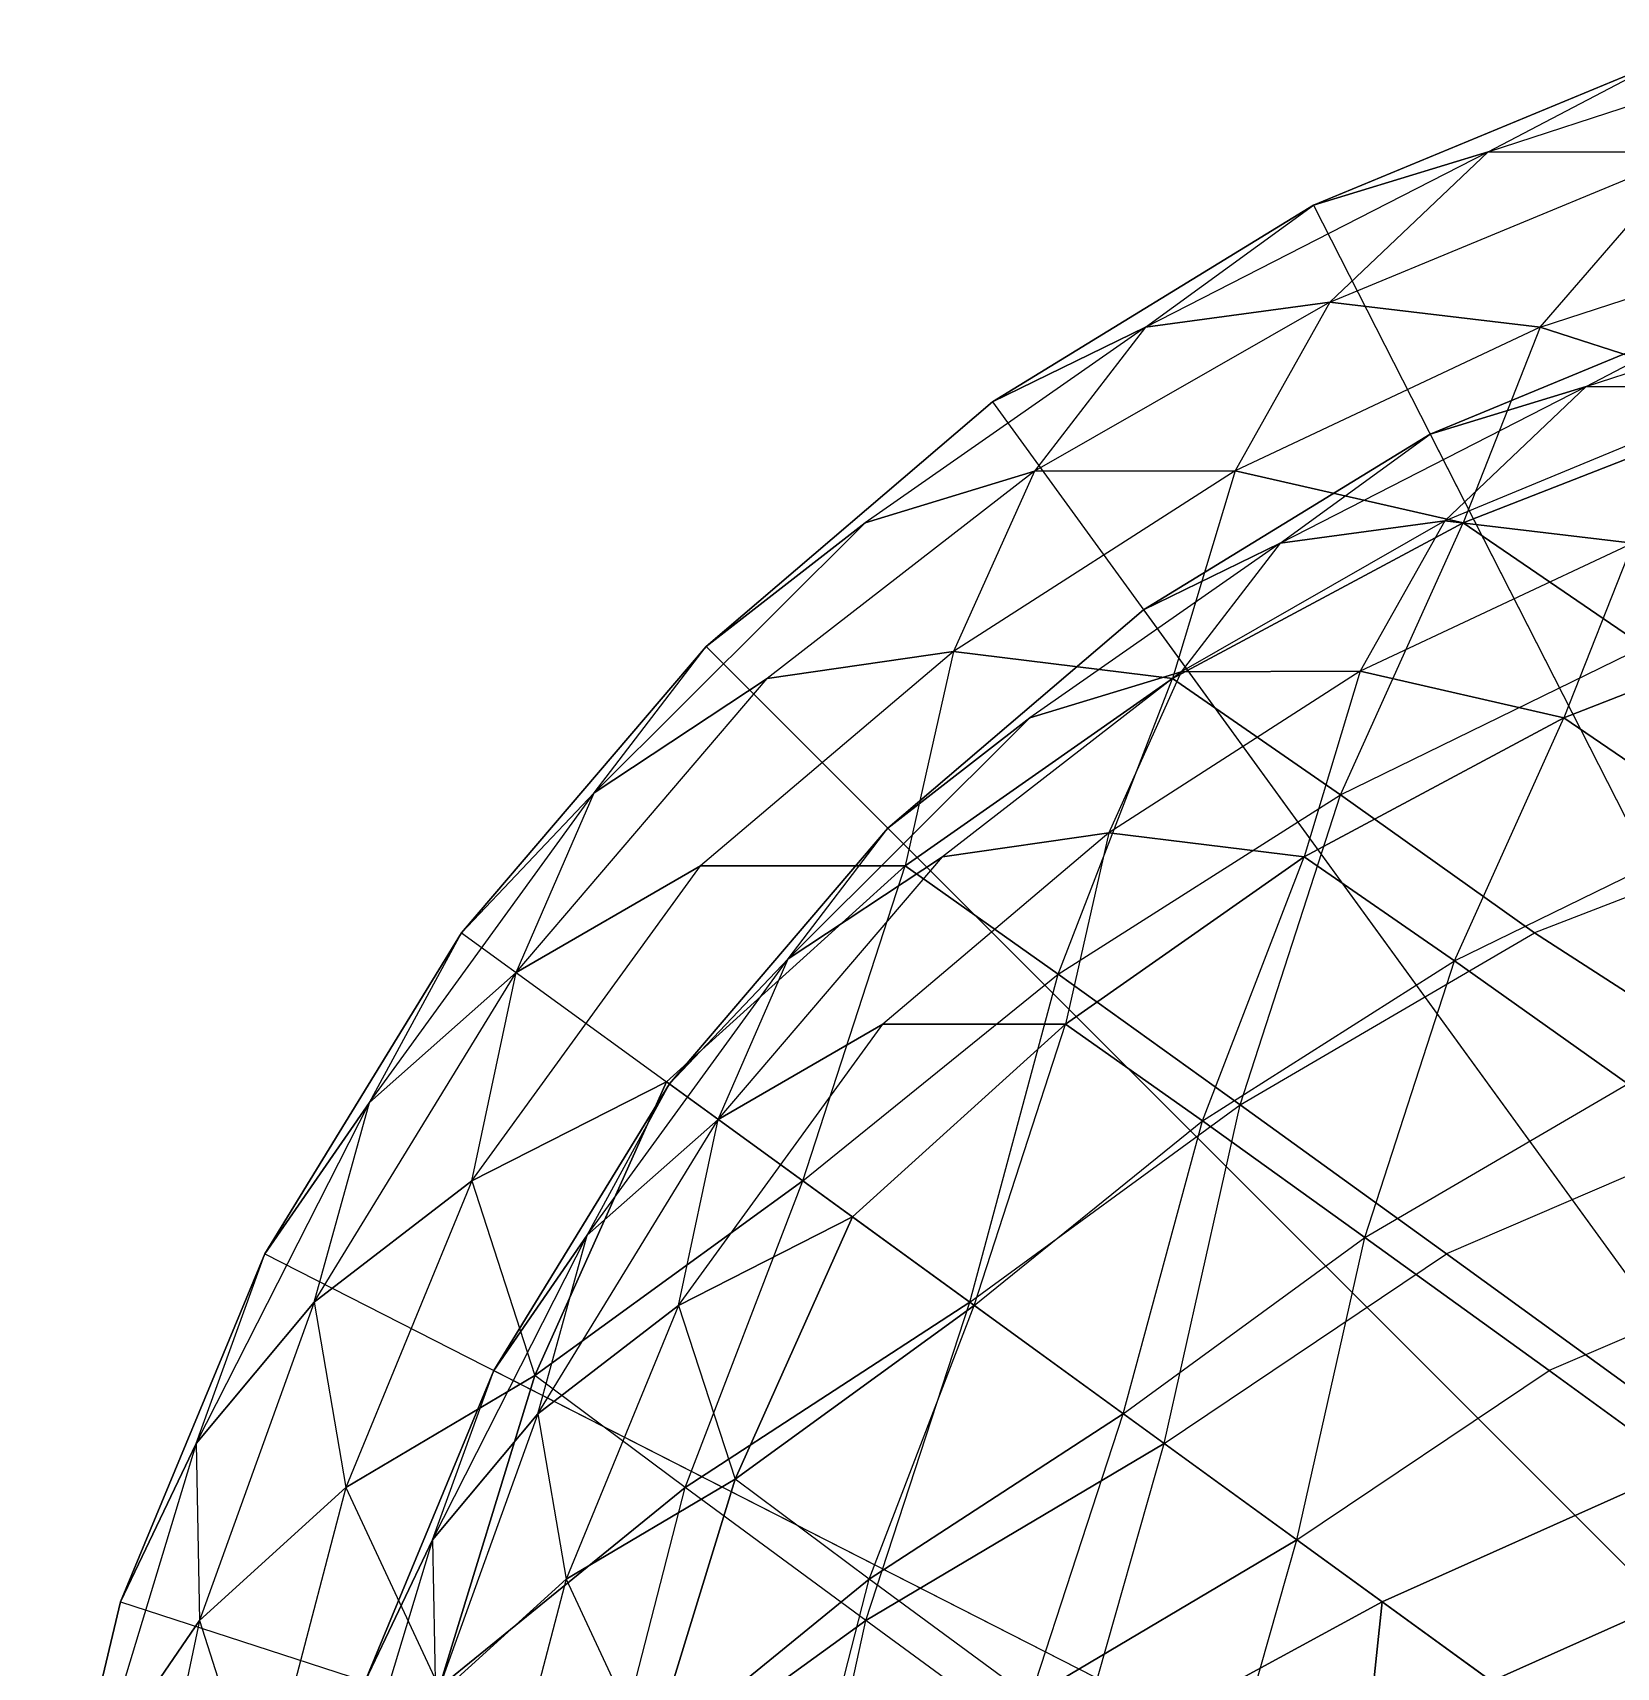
# Model space of a CAD drawing. Extents: x -140 to 778, y -205 to 202.
# Drawn here: x 254.9 to 298.56, y 154.39 to 199.46 of the extents above; entities that cross this region are included whole.
import ezdxf

# ---------------------------------------------------------------- set-up
doc = ezdxf.new("R2010")
doc.units = 0
doc.layers.add('L1', color=7, linetype='CONTINUOUS')

msp = doc.modelspace()

# ---------------------------------------------------------------- linework, layer by layer
at = {"layer": 'L1'}
for points, invisible_edges in [([(300.621643, 196.155792, -43.78125), (295.031677, 196.176788, -40.618893), (305.131653, 199.458466, -40.618889)], 8), ([(295.031677, 196.176788, -40.618893), (299.80307, 198.67511, -37.291508), (305.131653, 199.458466, -40.618889)], 8), ([(295.031677, 196.176788, -40.618893), (290.210419, 194.701691, -37.291508), (299.80307, 198.67511, -37.291508)], 8), ([(299.80307, 198.67511, -37.291508), (290.210419, 194.701691, -37.291508), (320.250183, 135.745239, -37.291508)], 136), ([(290.658813, 192.031403, -43.695038), (285.581299, 191.33844, -40.533184), (295.031677, 196.176788, -40.618893)], 8), ([(285.581299, 191.33844, -40.533184), (290.210419, 194.701691, -37.291508), (295.031677, 196.176788, -40.618893)], 8), ([(290.658813, 192.031403, -43.695038), (295.031677, 196.176788, -40.618893), (300.621643, 196.155792, -43.78125)], 8), ([(296.464996, 191.33844, -46.699215), (290.658813, 192.031403, -43.695038), (300.621643, 196.155792, -43.78125)], 8), ([(296.464996, 191.33844, -46.699215), (300.621643, 196.155792, -43.78125), (306.81601, 194.701691, -46.699215)], 8), ([(285.581299, 191.33844, -40.533184), (281.357422, 189.276581, -37.291508), (290.210419, 194.701691, -37.291508)], 8), ([(290.210419, 194.701691, -37.291508), (281.357422, 189.276581, -37.291508), (320.250183, 135.745239, -37.291508)], 136), ([(302.856812, 189.276581, -49.471745), (296.464996, 191.33844, -46.699215), (306.81601, 194.701691, -46.699215)], 8), ([(302.724701, 189.683228, -39.717567), (297.733673, 189.701965, -36.555214), (306.751526, 192.63205, -36.55521)], 8), ([(297.733673, 189.701965, -36.555214), (301.993835, 191.932617, -33.227825), (306.751526, 192.63205, -36.55521)], 8), ([(285.581299, 191.33844, -40.533184), (290.658813, 192.031403, -43.695038), (282.516632, 187.370087, -43.247028)], 8), ([(290.658813, 192.031403, -43.695038), (288.053986, 187.381134, -46.391037), (282.516632, 187.370087, -43.247028)], 8), ([(290.658813, 192.031403, -43.695038), (296.464996, 191.33844, -46.699215), (288.053986, 187.381134, -46.391037)], 8), ([(297.733673, 189.701965, -36.555214), (293.428955, 188.384918, -33.227829), (301.993835, 191.932617, -33.227825)], 8), ([(301.993835, 191.932617, -33.227825), (293.428955, 188.384918, -33.227829), (320.250214, 135.745239, -37.330921)], 136), ([(281.357422, 189.276581, -37.291508), (285.581299, 191.33844, -40.533184), (277.846893, 185.944031, -40.010277)], 8), ([(285.581299, 191.33844, -40.533184), (282.516632, 187.370087, -43.247028), (277.846893, 185.944031, -40.010277)], 8), ([(296.464996, 191.33844, -46.699215), (294.341797, 185.944031, -49.355293), (288.053986, 187.381134, -46.391037)], 8), ([(296.464996, 191.33844, -46.699215), (302.856812, 189.276581, -49.471745), (294.341797, 185.944031, -49.355293)], 8), ([(293.829346, 186.000763, -39.631359), (289.295837, 185.382019, -36.469505), (297.733673, 189.701965, -36.555214)], 8), ([(289.295837, 185.382019, -36.469505), (293.428955, 188.384918, -33.227829), (297.733673, 189.701965, -36.555214)], 8), ([(293.829346, 186.000763, -39.631359), (297.733673, 189.701965, -36.555214), (302.724701, 189.683228, -39.717567)], 8), ([(299.013428, 185.382019, -42.635532), (293.829346, 186.000763, -39.631359), (302.724701, 189.683228, -39.717567)], 8), ([(277.846893, 185.944031, -40.010277), (273.462097, 182.533371, -37.291508), (281.357422, 189.276581, -37.291508)], 8), ([(281.357422, 189.276581, -37.291508), (273.462097, 182.533371, -37.291508), (320.250183, 135.745239, -37.291508)], 136), ([(299.325928, 182.533356, -51.944359), (294.341797, 185.944031, -49.355293), (302.856812, 189.276581, -49.471745)], 8), ([(289.295837, 185.382019, -36.469505), (285.524506, 183.541077, -33.227829), (293.428955, 188.384918, -33.227829)], 8), ([(293.428955, 188.384918, -33.227829), (285.524506, 183.541077, -33.227829), (320.250214, 135.745239, -37.330921)], 136), ([(277.846893, 185.944031, -40.010277), (282.516632, 187.370087, -43.247028), (275.147186, 181.651581, -42.677055)], 8), ([(282.516632, 187.370087, -43.247028), (280.284058, 182.39566, -45.901669), (275.147186, 181.651581, -42.677055)], 8), ([(282.516632, 187.370087, -43.247028), (288.053986, 187.381134, -46.391037), (280.284058, 182.39566, -45.901669)], 8), ([(288.053986, 187.381134, -46.391037), (286.322235, 181.65155, -49.008148), (280.284058, 182.39566, -45.901669)], 8), ([(288.053986, 187.381134, -46.391037), (294.341797, 185.944031, -49.355293), (286.322235, 181.65155, -49.008148)], 8), ([(275.147186, 181.651581, -42.677055), (270.379822, 178.497086, -40.081165), (277.846893, 185.944031, -40.010277)], 8), ([(270.379822, 178.497086, -40.081165), (273.462097, 182.533371, -37.291508), (277.846893, 185.944031, -40.010277)], 8), ([(290.95929, 178.439545, -51.717499), (286.322235, 181.65155, -49.008148), (294.341797, 185.944031, -49.355293)], 8), ([(289.295837, 185.382019, -36.469505), (293.829346, 186.000763, -39.631359), (286.55954, 181.838867, -39.183346)], 8), ([(293.829346, 186.000763, -39.631359), (291.503571, 181.848724, -42.327358), (286.55954, 181.838867, -39.183346)], 8), ([(290.95929, 178.439545, -51.717499), (294.341797, 185.944031, -49.355293), (299.325928, 182.533356, -51.944359)], 8), ([(293.829346, 186.000763, -39.631359), (299.013428, 185.382019, -42.635532), (291.503571, 181.848724, -42.327358)], 8), ([(285.524506, 183.541077, -33.227829), (289.295837, 185.382019, -36.469505), (282.390106, 180.565582, -35.946598)], 8), ([(289.295837, 185.382019, -36.469505), (286.55954, 181.838867, -39.183346), (282.390106, 180.565582, -35.946598)], 8), ([(299.013428, 185.382019, -42.635532), (297.117706, 180.565582, -45.291611), (291.503571, 181.848724, -42.327358)], 8), ([(299.013428, 185.382019, -42.635532), (304.720398, 183.541077, -45.408066), (297.117706, 180.565582, -45.291611)], 8), ([(282.390106, 180.565582, -35.946598), (278.475128, 177.520325, -33.227829), (285.524506, 183.541077, -33.227829)], 8), ([(285.524506, 183.541077, -33.227829), (278.475128, 177.520325, -33.227829), (320.250214, 135.745239, -37.330921)], 136), ([(301.567841, 177.520325, -47.880684), (297.117706, 180.565582, -45.291611), (304.720398, 183.541077, -45.408066)], 8), ([(270.379822, 178.497086, -40.081165), (266.718872, 174.638046, -37.291508), (273.462097, 182.533371, -37.291508)], 8), ([(273.462097, 182.533371, -37.291508), (266.718872, 174.638046, -37.291508), (320.250183, 135.745239, -37.291508)], 136), ([(275.147186, 181.651581, -42.677055), (280.284058, 182.39566, -45.901669), (273.309967, 176.481262, -45.240852)], 8), ([(280.284058, 182.39566, -45.901669), (278.951416, 176.481262, -48.436958), (273.309967, 176.481262, -45.240852)], 8), ([(280.284058, 182.39566, -45.901669), (286.322235, 181.65155, -49.008148), (278.951416, 176.481262, -48.436958)], 8), ([(296.310272, 174.638031, -54.056171), (290.95929, 178.439545, -51.717499), (299.325928, 182.533356, -51.944359)], 8), ([(299.325928, 182.533356, -51.944359), (306.349182, 178.528259, -54.281883), (296.310272, 174.638031, -54.056171)], 8), ([(273.309967, 176.481262, -45.240852), (268.22464, 173.544052, -42.747902), (275.147186, 181.651581, -42.677055)], 8), ([(268.22464, 173.544052, -42.747902), (270.379822, 178.497086, -40.081165), (275.147186, 181.651581, -42.677055)], 8), ([(283.175873, 173.495575, -51.203384), (278.951416, 176.481262, -48.436958), (286.322235, 181.65155, -49.008148)], 8), ([(282.390106, 180.565582, -35.946598), (286.55954, 181.838867, -39.183346), (279.979645, 176.733032, -38.613377)], 8), ([(286.55954, 181.838867, -39.183346), (284.566162, 177.3974, -41.83799), (279.979645, 176.733032, -38.613377)], 8), ([(283.175873, 173.495575, -51.203384), (286.322235, 181.65155, -49.008148), (290.95929, 178.439545, -51.717499)], 8), ([(286.55954, 181.838867, -39.183346), (291.503571, 181.848724, -42.327358), (284.566162, 177.3974, -41.83799)], 8), ([(291.503571, 181.848724, -42.327358), (289.957367, 176.733032, -44.944469), (284.566162, 177.3974, -41.83799)], 8), ([(291.503571, 181.848724, -42.327358), (297.117706, 180.565582, -45.291611), (289.957367, 176.733032, -44.944469)], 8), ([(279.979645, 176.733032, -38.613377), (275.723083, 173.916534, -36.017487), (282.390106, 180.565582, -35.946598)], 8), ([(275.723083, 173.916534, -36.017487), (278.475128, 177.520325, -33.227829), (282.390106, 180.565582, -35.946598)], 8), ([(294.097595, 173.865143, -47.65382), (289.957367, 176.733032, -44.944469), (297.117706, 180.565582, -45.291611)], 8), ([(294.097595, 173.865143, -47.65382), (297.117706, 180.565582, -45.291611), (301.567841, 177.520325, -47.880684)], 8), ([(268.22464, 173.544052, -42.747902), (264.179993, 169.963791, -40.081165), (270.379822, 178.497086, -40.081165)], 8), ([(264.179993, 169.963791, -40.081165), (266.718872, 174.638046, -37.291508), (270.379822, 178.497086, -40.081165)], 8), ([(306.349182, 178.528259, -54.281883), (303.553986, 169.947754, -56.243359), (296.310272, 174.638031, -54.056171)], 8), ([(288.194244, 169.896179, -53.656139), (283.175873, 173.495575, -51.203384), (290.95929, 178.439545, -51.717499)], 8), ([(288.194244, 169.896179, -53.656139), (290.95929, 178.439545, -51.717499), (296.310272, 174.638031, -54.056171)], 8), ([(275.723083, 173.916534, -36.017487), (272.454376, 170.470963, -33.227829), (278.475128, 177.520325, -33.227829)], 8), ([(278.475128, 177.520325, -33.227829), (272.454376, 170.470963, -33.227829), (320.250214, 135.745239, -37.330921)], 136), ([(279.979645, 176.733032, -38.613377), (284.566162, 177.3974, -41.83799), (278.339264, 172.116699, -41.177174)], 8), ([(284.566162, 177.3974, -41.83799), (283.376282, 172.116699, -44.373276), (278.339264, 172.116699, -41.177174)], 8), ([(284.566162, 177.3974, -41.83799), (289.957367, 176.733032, -44.944469), (283.376282, 172.116699, -44.373276)], 8), ([(298.875275, 170.470947, -49.992489), (294.097595, 173.865143, -47.65382), (301.567841, 177.520325, -47.880684)], 8), ([(278.339264, 172.116699, -41.177174), (273.798828, 169.494186, -38.684223), (279.979645, 176.733032, -38.613377)], 8), ([(273.798828, 169.494186, -38.684223), (275.723083, 173.916534, -36.017487), (279.979645, 176.733032, -38.613377)], 8), ([(287.148132, 169.450897, -47.139706), (283.376282, 172.116699, -44.373276), (289.957367, 176.733032, -44.944469)], 8), ([(287.148132, 169.450897, -47.139706), (289.957367, 176.733032, -44.944469), (294.097595, 173.865143, -47.65382)], 8), ([(272.370331, 170.532013, -47.652641), (267.002594, 167.799973, -45.240852), (273.309967, 176.481262, -45.240852)], 8), ([(267.002594, 167.799973, -45.240852), (268.22464, 173.544052, -42.747902), (273.309967, 176.481262, -45.240852)], 8), ([(276.130676, 167.799957, -50.412262), (272.370331, 170.532013, -47.652641), (278.951416, 176.481262, -48.436958)], 8), ([(273.309967, 176.481262, -45.240852), (278.951416, 176.481262, -48.436958), (272.370331, 170.532013, -47.652641)], 8), ([(276.130676, 167.799957, -50.412262), (278.951416, 176.481262, -48.436958), (283.175873, 173.495575, -51.203384)], 8), ([(264.179993, 169.963791, -40.081165), (261.293762, 165.78508, -37.291508), (266.718872, 174.638046, -37.291508)], 8), ([(266.718872, 174.638046, -37.291508), (261.293762, 165.78508, -37.291508), (320.250183, 135.745239, -37.291508)], 136), ([(293.884064, 165.785065, -55.75518), (288.194244, 169.896179, -53.656139), (296.310272, 174.638031, -54.056171)], 8), ([(296.310272, 174.638031, -54.056171), (303.553986, 169.947754, -56.243359), (293.884064, 165.785065, -55.75518)], 8), ([(267.002594, 167.799973, -45.240852), (262.653076, 164.454941, -42.677059), (268.22464, 173.544052, -42.747902)], 8), ([(262.653076, 164.454941, -42.677059), (264.179993, 169.963791, -40.081165), (268.22464, 173.544052, -42.747902)], 8), ([(273.798828, 169.494186, -38.684223), (270.187531, 166.297501, -36.017487), (275.723083, 173.916534, -36.017487)], 8), ([(270.187531, 166.297501, -36.017487), (272.454376, 170.470963, -33.227829), (275.723083, 173.916534, -36.017487)], 8), ([(291.628815, 166.237152, -49.592461), (287.148132, 169.450897, -47.139706), (294.097595, 173.865143, -47.65382)], 8), ([(291.628815, 166.237152, -49.592461), (294.097595, 173.865143, -47.65382), (298.875275, 170.470947, -49.992489)], 8), ([(280.73468, 164.454956, -52.920982), (276.130676, 167.799957, -50.412262), (283.175873, 173.495575, -51.203384)], 8), ([(280.73468, 164.454956, -52.920982), (283.175873, 173.495575, -51.203384), (288.194244, 169.896179, -53.656139)], 8), ([(277.500336, 166.804871, -43.588963), (272.707703, 164.365509, -41.177174), (278.339264, 172.116699, -41.177174)], 8), ([(272.707703, 164.365509, -41.177174), (273.798828, 169.494186, -38.684223), (278.339264, 172.116699, -41.177174)], 8), ([(280.857788, 164.365509, -46.348579), (277.500336, 166.804871, -43.588963), (283.376282, 172.116699, -44.373276)], 8), ([(278.339264, 172.116699, -41.177174), (283.376282, 172.116699, -44.373276), (277.500336, 166.804871, -43.588963)], 8), ([(280.857788, 164.365509, -46.348579), (283.376282, 172.116699, -44.373276), (287.148132, 169.450897, -47.139706)], 8), ([(267.002594, 167.799973, -45.240852), (272.370331, 170.532013, -47.652641), (268.745911, 162.434616, -48.436958)], 8), ([(270.187531, 166.297501, -36.017487), (267.610535, 162.566513, -33.227829), (272.454376, 170.470963, -33.227829)], 8), ([(272.454376, 170.470963, -33.227829), (267.610535, 162.566513, -33.227829), (320.250214, 135.745239, -37.330921)], 136), ([(276.130676, 167.799957, -50.412262), (268.745911, 162.434616, -48.436958), (272.370331, 170.532013, -47.652641)], 8), ([(296.709015, 162.566498, -51.691498), (291.628815, 166.237152, -49.592461), (298.875275, 170.470947, -49.992489)], 8), ([(298.875275, 170.470947, -49.992489), (305.342896, 166.283203, -52.17968), (296.709015, 162.566498, -51.691498)], 8), ([(262.653076, 164.454941, -42.677059), (259.404968, 160.560928, -40.010277), (264.179993, 169.963791, -40.081165)], 8), ([(259.404968, 160.560928, -40.010277), (261.293762, 165.78508, -37.291508), (264.179993, 169.963791, -40.081165)], 8), ([(303.553986, 169.947754, -56.243359), (301.374146, 160.343201, -57.758648), (293.884064, 165.785065, -55.75518)], 8), ([(272.707703, 164.365509, -41.177174), (268.824219, 161.378922, -38.613377), (273.798828, 169.494186, -38.684223)], 8), ([(268.824219, 161.378922, -38.613377), (270.187531, 166.297501, -36.017487), (273.798828, 169.494186, -38.684223)], 8), ([(286.09433, 160.560944, -55.130833), (280.73468, 164.454956, -52.920982), (288.194244, 169.896179, -53.656139)], 8), ([(286.09433, 160.560944, -55.130833), (288.194244, 169.896179, -53.656139), (293.884064, 165.785065, -55.75518)], 8), ([(284.968506, 161.378906, -48.8573), (280.857788, 164.365509, -46.348579), (287.148132, 169.450897, -47.139706)], 8), ([(284.968506, 161.378906, -48.8573), (287.148132, 169.450897, -47.139706), (291.628815, 166.237152, -49.592461)], 8), ([(262.653076, 164.454941, -42.677059), (267.002594, 167.799973, -45.240852), (263.532806, 159.339554, -45.901672)], 8), ([(267.002594, 167.799973, -45.240852), (268.745911, 162.434616, -48.436958), (263.532806, 159.339554, -45.901672)], 8), ([(272.8909, 159.339539, -51.203392), (268.745911, 162.434616, -48.436958), (276.130676, 167.799957, -50.412262)], 8), ([(280.73468, 164.454956, -52.920982), (272.8909, 159.339539, -51.203392), (276.130676, 167.799957, -50.412262)], 8), ([(272.707703, 164.365509, -41.177174), (277.500336, 166.804871, -43.588963), (274.264252, 159.575043, -44.37328)], 8), ([(280.857788, 164.365509, -46.348579), (274.264252, 159.575043, -44.37328), (277.500336, 166.804871, -43.588963)], 8), ([(268.824219, 161.378922, -38.613377), (265.924103, 157.902115, -35.946598), (270.187531, 166.297501, -36.017487)], 8), ([(265.924103, 157.902115, -35.946598), (267.610535, 162.566513, -33.227829), (270.187531, 166.297501, -36.017487)], 8), ([(289.753906, 157.9021, -51.067154), (284.968506, 161.378906, -48.8573), (291.628815, 166.237152, -49.592461)], 8), ([(289.753906, 157.9021, -51.067154), (291.628815, 166.237152, -49.592461), (296.709015, 162.566498, -51.691498)], 8), ([(305.342896, 166.283203, -52.17968), (303.396576, 157.707703, -53.694965), (296.709015, 162.566498, -51.691498)], 8), ([(259.404968, 160.560928, -40.010277), (257.320343, 156.192398, -37.291512), (261.293762, 165.78508, -37.291508)], 8), ([(261.293762, 165.78508, -37.291508), (257.320343, 156.192398, -37.291512), (320.250183, 135.745239, -37.291508)], 136), ([(292.107117, 156.192383, -56.999554), (286.09433, 160.560944, -55.130833), (293.884064, 165.785065, -55.75518)], 8), ([(293.884064, 165.785065, -55.75518), (301.374146, 160.343201, -57.758648), (292.107117, 156.192383, -56.999554)], 8), ([(259.404968, 160.560928, -40.010277), (262.653076, 164.454941, -42.677059), (259.49173, 155.679062, -43.247028)], 8), ([(262.653076, 164.454941, -42.677059), (263.532806, 159.339554, -45.901672), (259.49173, 155.679062, -43.247028)], 8), ([(268.824219, 161.378922, -38.613377), (272.707703, 164.365509, -41.177174), (269.60968, 156.8116, -41.83799)], 8), ([(272.707703, 164.365509, -41.177174), (274.264252, 159.575043, -44.37328), (269.60968, 156.8116, -41.83799)], 8), ([(277.864899, 155.679047, -53.656139), (272.8909, 159.339539, -51.203392), (280.73468, 164.454956, -52.920982)], 8), ([(277.965118, 156.811584, -47.139709), (274.264252, 159.575043, -44.37328), (280.857788, 164.365509, -46.348579)], 8), ([(286.09433, 160.560944, -55.130833), (277.864899, 155.679047, -53.656139), (280.73468, 164.454956, -52.920982)], 8), ([(284.968506, 161.378906, -48.8573), (277.965118, 156.811584, -47.139709), (280.857788, 164.365509, -46.348579)], 8), ([(263.532806, 159.339554, -45.901672), (268.745911, 162.434616, -48.436958), (266.106384, 153.826859, -49.008152)], 8), ([(265.924103, 157.902115, -35.946598), (264.062836, 154.001633, -33.227829), (267.610535, 162.566513, -33.227829)], 8), ([(267.610535, 162.566513, -33.227829), (264.062836, 154.001633, -33.227829), (320.250214, 135.745239, -37.330921)], 136), ([(272.8909, 159.339539, -51.203392), (266.106384, 153.826859, -49.008152), (268.745911, 162.434616, -48.436958)], 8), ([(295.122467, 154.001617, -52.935871), (289.753906, 157.9021, -51.067154), (296.709015, 162.566498, -51.691498)], 8), ([(296.709015, 162.566498, -51.691498), (303.396576, 157.707703, -53.694965), (295.122467, 154.001617, -52.935871)], 8), ([(265.924103, 157.902115, -35.946598), (268.824219, 161.378922, -38.613377), (266.001587, 153.543289, -39.18335)], 8), ([(268.824219, 161.378922, -38.613377), (269.60968, 156.8116, -41.83799), (266.001587, 153.543289, -39.18335)], 8), ([(282.406189, 153.543274, -49.592461), (277.965118, 156.811584, -47.139709), (284.968506, 161.378906, -48.8573)], 8), ([(289.753906, 157.9021, -51.067154), (282.406189, 153.543274, -49.592461), (284.968506, 161.378906, -48.8573)], 8), ([(257.320343, 156.192398, -37.291512), (259.404968, 160.560928, -40.010277), (256.664642, 151.538101, -40.533188)], 8), ([(259.404968, 160.560928, -40.010277), (259.49173, 155.679062, -43.247028), (256.664642, 151.538101, -40.533188)], 8), ([(283.533051, 151.538116, -55.755184), (277.864899, 155.679047, -53.656139), (286.09433, 160.560944, -55.130833)], 8), ([(292.107117, 156.192383, -56.999554), (283.533051, 151.538116, -55.755184), (286.09433, 160.560944, -55.130833)], 8), ([(298.658051, 151.432861, -58.491413), (292.107117, 156.192383, -56.999554), (301.374146, 160.343201, -57.758648)], 8), ([(269.60968, 156.8116, -41.83799), (274.264252, 159.575043, -44.37328), (271.907501, 151.889526, -44.944473)], 8), ([(277.965118, 156.811584, -47.139709), (271.907501, 151.889526, -44.944473), (274.264252, 159.575043, -44.37328)], 8), ([(259.49173, 155.679062, -43.247028), (263.532806, 159.339554, -45.901672), (261.192352, 150.409317, -46.391041)], 8), ([(263.532806, 159.339554, -45.901672), (266.106384, 153.826859, -49.008152), (261.192352, 150.409317, -46.391041)], 8), ([(270.594116, 150.409332, -51.717506), (266.106384, 153.826859, -49.008152), (272.8909, 159.339539, -51.203392)], 8), ([(277.864899, 155.679047, -53.656139), (270.594116, 150.409332, -51.717506), (272.8909, 159.339539, -51.203392)], 8), ([(264.062836, 154.001633, -33.227829), (265.924103, 157.902115, -35.946598), (263.477386, 149.846024, -36.469505)], 8), ([(265.924103, 157.902115, -35.946598), (266.001587, 153.543289, -39.18335), (263.477386, 149.846024, -36.469505)], 8), ([(287.467041, 149.846008, -51.691505), (282.406189, 153.543274, -49.592461), (289.753906, 157.9021, -51.067154)], 8), ([(295.122467, 154.001617, -52.935871), (287.467041, 149.846008, -51.691505), (289.753906, 157.9021, -51.067154)], 8), ([(300.971497, 149.752045, -54.427734), (295.122467, 154.001617, -52.935871), (303.396576, 157.707703, -53.694965)], 8), ([(266.001587, 153.543289, -39.18335), (269.60968, 156.8116, -41.83799), (267.519989, 148.838181, -42.327362)], 8), ([(269.60968, 156.8116, -41.83799), (271.907501, 151.889526, -44.944473), (267.519989, 148.838181, -42.327362)], 8), ([(275.914429, 148.838165, -47.653824), (271.907501, 151.889526, -44.944473), (277.965118, 156.811584, -47.139709)], 8), ([(282.406189, 153.543274, -49.592461), (275.914429, 148.838165, -47.653824), (277.965118, 156.811584, -47.139709)], 8), ([(256.664642, 151.538101, -40.533188), (254.896469, 146.096268, -37.291512), (257.320343, 156.192398, -37.291512)], 8), ([(257.320343, 156.192398, -37.291512), (254.896469, 146.096268, -37.291512), (320.250183, 135.745239, -37.291508)], 136), ([(283.533051, 151.538116, -55.755184), (292.107117, 156.192383, -56.999554), (291.023132, 146.096252, -57.758648)], 8), ([(298.658051, 151.432861, -58.491413), (291.023132, 146.096252, -57.758648), (292.107117, 156.192383, -56.999554)], 8), ([(256.664642, 151.538101, -40.533188), (259.49173, 155.679062, -43.247028), (257.574615, 146.494949, -43.695042)], 8), ([(259.49173, 155.679062, -43.247028), (261.192352, 150.409317, -46.391041), (257.574615, 146.494949, -43.695042)], 8), ([(275.863098, 146.494965, -54.056175), (270.594116, 150.409332, -51.717506), (277.864899, 155.679047, -53.656139)], 8), ([(283.533051, 151.538116, -55.755184), (275.863098, 146.494965, -54.056175), (277.864899, 155.679047, -53.656139)], 8)]:
    msp.add_3dface(points, dxfattribs=dict(at, invisible_edges=invisible_edges))

doc.saveas('drawing.dxf')
